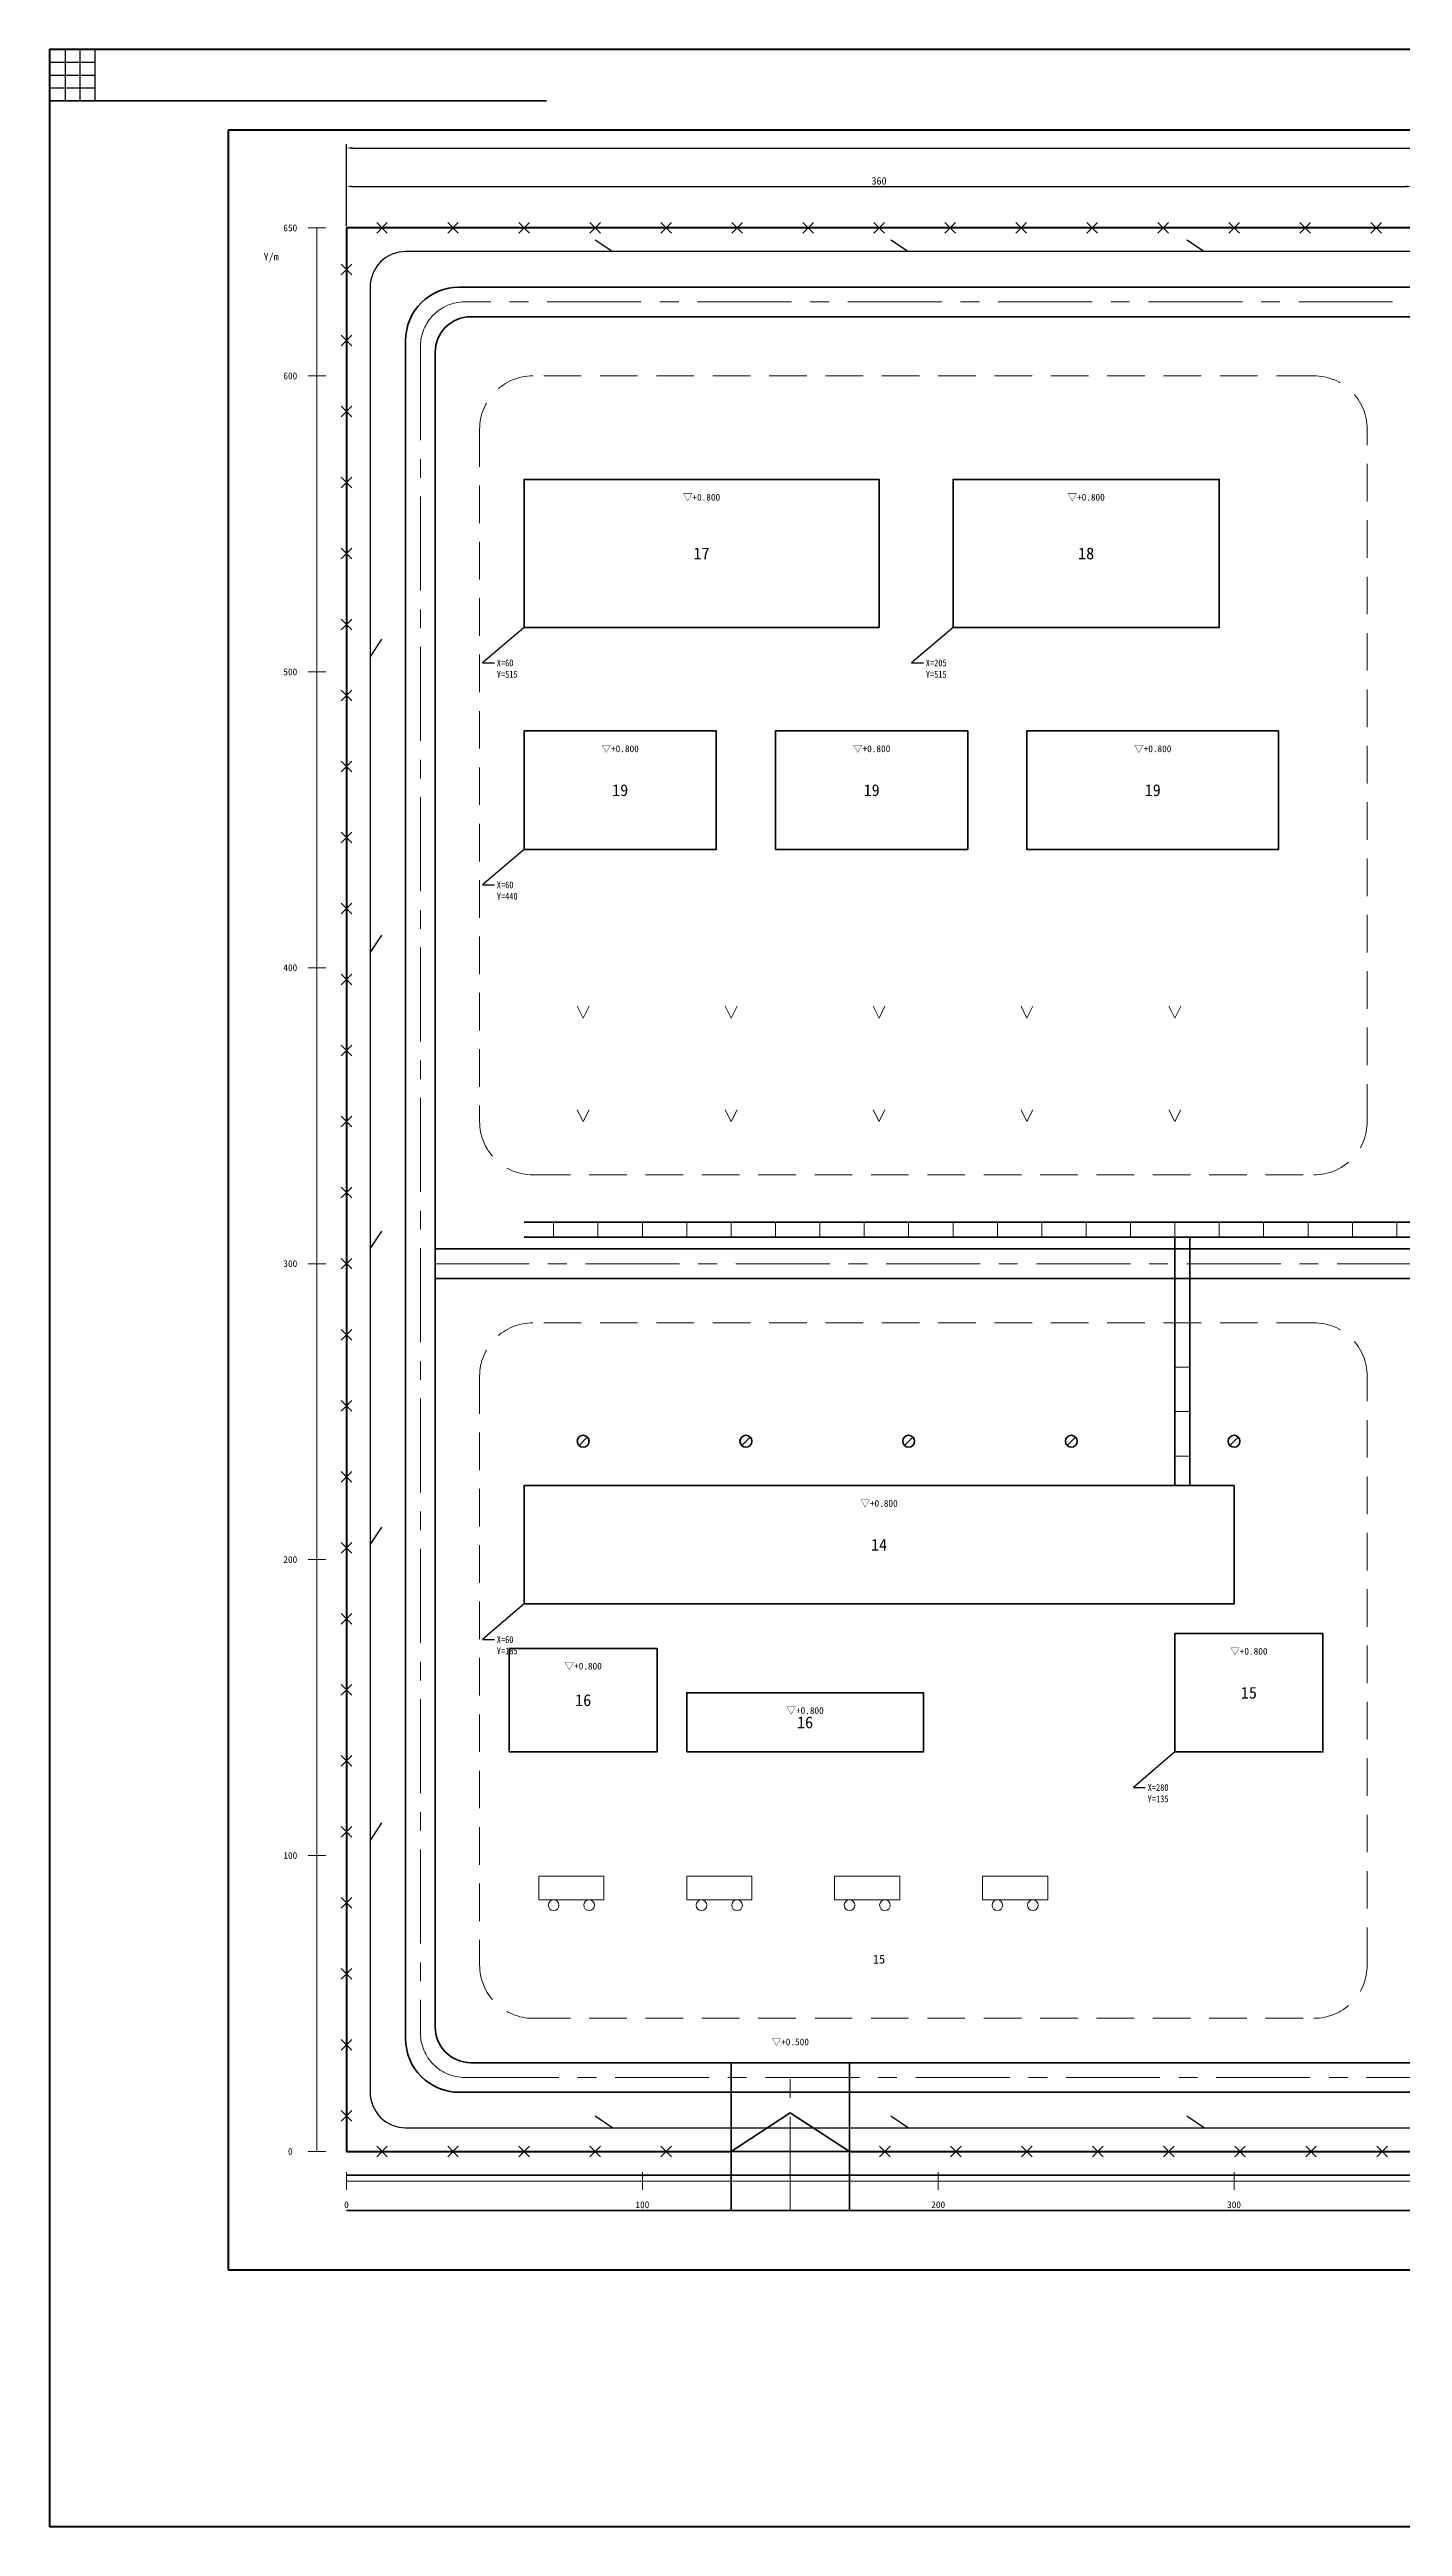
# Model space of a CAD drawing. Header units: millimetres. Extents: x -100 to 1121, y -82 to 755.
# Drawn here: x -100 to 357, y -82 to 755 of the extents above; entities that cross this region are included whole.
import ezdxf
from ezdxf import colors
from ezdxf.entities.mleader import LeaderData, LeaderLine
from ezdxf.enums import TextEntityAlignment as Align
from ezdxf.math import Vec2, Vec3

# ---------------------------------------------------------------- set-up
doc = ezdxf.new("R2010")
doc.units = ezdxf.units.MM
doc.linetypes.add('CENTER', pattern=[50.8, 31.75, -6.35, 6.35, -6.35])
doc.linetypes.add('DASHED', pattern=[19.05, 12.7, -6.35])
for name, color, linetype, lineweight in [('01-用地红线', 8, 'Continuous', 35), ('02-围墙', 1, 'Continuous', 50), ('03-道路', 8, 'Continuous', 35), ('06-建构筑物', 7, 'Continuous', 35), ('07-管带', 6, 'Continuous', 35), ('09-排水沟', 4, 'Continuous', 25), ('10-文字', 7, 'Continuous', 18), ('11-尺寸', 7, 'Continuous', 18), ('13-中心线', 8, 'CENTER', 18), ('13-图框', 7, 'Continuous', 50), ('14-分区界线', 8, 'DASHED', 18), ('15-消防设施', 1, 'Continuous', 35), ('16-绿化', 3, 'Continuous', 18), ('17-车辆', 7, 'Continuous', 18), ('20-坐标标注', 7, 'Continuous', 18)]:
    doc.layers.add(name, color=color, linetype=linetype, lineweight=lineweight)
doc.styles.add('QVTU-宋体', font='', dxfattribs={"width": 0.9})
doc.styles.get("Standard").update_dxf_attribs({"font": ''})
doc.styles.get('QVTU-宋体').set_extended_font_data('SimSun')
doc.styles.get('Standard').set_extended_font_data('SimSun')
doc.dimstyles.new('ISO-25', dxfattribs={"dimtxt": 2.5, "dimasz": 2.5, "dimexe": 1.25, "dimexo": 0.625, "dimtad": 1, "dimtxsty": 'Standard', "dimcen": 2.5, "dimadec": 0, "dimazin": 0, "dimtfac": 1, "dimtmove": 0, "dimatfit": 3, "dimfxl": 1, "dimarcsym": 0})

# ---------------------------------------------------------------- blocks, each defined once
blk = doc.blocks.new('_None')
blk = doc.blocks.new('*D23')
at = {"layer": '11-尺寸', "color": 0, "lineweight": -2, "transparency": 16777216}
for p, q in [((0, 695.62), (0, 710.25)), ((2, 709), (358, 709)), ((360, 695.62), (360, 710.25))]:
    blk.add_line(p, q, dxfattribs=at)
at = {"layer": '11-尺寸', "color": 0, "transparency": 16777216}
for points in [[(2, 709.33), (2, 708.67), (0, 709)], [(358, 709.33), (358, 708.67), (360, 709)]]:
    blk.add_solid(points, dxfattribs=at)
at = {"layer": 'Defpoints', "color": 0, "transparency": 16777216}
for p in [(360, 709), (0, 695), (360, 695)]:
    blk.add_point(p, dxfattribs=at)
at = {"layer": '11-尺寸', "color": 0, "transparency": 16777216, "insert": (180, 710.88), "char_height": 2.5, "attachment_point": 5}
blk.add_mtext('360', dxfattribs=at)
blk = doc.blocks.new('*D25')
at = {"layer": '11-尺寸', "color": 0, "lineweight": -2, "transparency": 16777216}
for p, q in [((0, 695.62), (0, 723.25)), ((2, 722), (798, 722)), ((800, 695.62), (800, 723.25))]:
    blk.add_line(p, q, dxfattribs=at)
at = {"layer": '11-尺寸', "color": 0, "transparency": 16777216}
for points in [[(2, 722.33), (2, 721.67), (0, 722)], [(798, 722.33), (798, 721.67), (800, 722)]]:
    blk.add_solid(points, dxfattribs=at)
at = {"layer": 'Defpoints', "color": 0, "transparency": 16777216}
for p in [(800, 722), (0, 695), (800, 695)]:
    blk.add_point(p, dxfattribs=at)
at = {"layer": '11-尺寸', "color": 0, "transparency": 16777216, "insert": (400, 723.88), "char_height": 2.5, "attachment_point": 5}
blk.add_mtext('800', dxfattribs=at)

msp = doc.modelspace()

# ---------------------------------------------------------------- linework, layer by layer
at = {"layer": '01-用地红线', "lineweight": 35}
msp.add_lwpolyline([(0, 45), (800, 45), (800, 695), (0, 695)], close=True, dxfattribs=at)
at = {"layer": '02-围墙', "lineweight": 50}
for p, q in [((800, 695), (0, 695)), ((0, 695), (0, 45)), ((0, 45), (130, 45)), ((170, 45), (800, 45))]:
    msp.add_line(p, q, dxfattribs=at)
at = {"layer": '02-围墙', "lineweight": 25}
for p, q in [((10.2, 693.2), (13.8, 696.8)), ((10.2, 696.8), (13.8, 693.2)), ((34.2, 693.2), (37.8, 696.8)), ((34.2, 696.8), (37.8, 693.2)), ((58.2, 693.2), (61.8, 696.8)), ((58.2, 696.8), (61.8, 693.2)), ((82.2, 693.2), (85.8, 696.8)), ((82.2, 696.8), (85.8, 693.2)), ((106.2, 693.2), (109.8, 696.8)), ((106.2, 696.8), (109.8, 693.2)), ((130.2, 693.2), (133.8, 696.8)), ((130.2, 696.8), (133.8, 693.2)), ((154.2, 693.2), (157.8, 696.8)), ((154.2, 696.8), (157.8, 693.2)), ((178.2, 693.2), (181.8, 696.8)), ((178.2, 696.8), (181.8, 693.2)), ((202.2, 693.2), (205.8, 696.8)), ((202.2, 696.8), (205.8, 693.2)), ((226.2, 693.2), (229.8, 696.8)), ((226.2, 696.8), (229.8, 693.2)), ((250.2, 693.2), (253.8, 696.8)), ((250.2, 696.8), (253.8, 693.2)), ((274.2, 693.2), (277.8, 696.8)), ((274.2, 696.8), (277.8, 693.2)), ((298.2, 693.2), (301.8, 696.8)), ((298.2, 696.8), (301.8, 693.2)), ((322.2, 693.2), (325.8, 696.8)), ((322.2, 696.8), (325.8, 693.2)), ((346.2, 693.2), (349.8, 696.8)), ((346.2, 696.8), (349.8, 693.2)), ((-1.8, 679.2), (1.8, 682.8)), ((-1.8, 682.8), (1.8, 679.2)), ((-1.8, 655.2), (1.8, 658.8)), ((-1.8, 658.8), (1.8, 655.2)), ((-1.8, 631.2), (1.8, 634.8)), ((-1.8, 634.8), (1.8, 631.2)), ((-1.8, 607.2), (1.8, 610.8)), ((-1.8, 610.8), (1.8, 607.2)), ((-1.8, 583.2), (1.8, 586.8)), ((-1.8, 586.8), (1.8, 583.2)), ((-1.8, 559.2), (1.8, 562.8)), ((-1.8, 562.8), (1.8, 559.2)), ((-1.8, 535.2), (1.8, 538.8)), ((-1.8, 538.8), (1.8, 535.2)), ((-1.8, 511.2), (1.8, 514.8)), ((-1.8, 514.8), (1.8, 511.2)), ((-1.8, 487.2), (1.8, 490.8)), ((-1.8, 490.8), (1.8, 487.2)), ((-1.8, 463.2), (1.8, 466.8)), ((-1.8, 466.8), (1.8, 463.2)), ((-1.8, 439.2), (1.8, 442.8)), ((-1.8, 442.8), (1.8, 439.2)), ((-1.8, 415.2), (1.8, 418.8)), ((-1.8, 418.8), (1.8, 415.2)), ((-1.8, 391.2), (1.8, 394.8)), ((-1.8, 394.8), (1.8, 391.2)), ((-1.8, 367.2), (1.8, 370.8)), ((-1.8, 370.8), (1.8, 367.2)), ((-1.8, 343.2), (1.8, 346.8)), ((-1.8, 346.8), (1.8, 343.2)), ((-1.8, 319.2), (1.8, 322.8)), ((-1.8, 322.8), (1.8, 319.2)), ((-1.8, 295.2), (1.8, 298.8)), ((-1.8, 298.8), (1.8, 295.2)), ((-1.8, 271.2), (1.8, 274.8)), ((-1.8, 274.8), (1.8, 271.2)), ((-1.8, 247.2), (1.8, 250.8)), ((-1.8, 250.8), (1.8, 247.2)), ((-1.8, 223.2), (1.8, 226.8)), ((-1.8, 226.8), (1.8, 223.2)), ((-1.8, 199.2), (1.8, 202.8)), ((-1.8, 202.8), (1.8, 199.2)), ((-1.8, 175.2), (1.8, 178.8)), ((-1.8, 178.8), (1.8, 175.2)), ((-1.8, 151.2), (1.8, 154.8)), ((-1.8, 154.8), (1.8, 151.2)), ((-1.8, 127.2), (1.8, 130.8)), ((-1.8, 130.8), (1.8, 127.2)), ((-1.8, 103.2), (1.8, 106.8)), ((-1.8, 106.8), (1.8, 103.2)), ((-1.8, 79.2), (1.8, 82.8)), ((-1.8, 82.8), (1.8, 79.2)), ((-1.8, 55.2), (1.8, 58.8)), ((-1.8, 58.8), (1.8, 55.2)), ((10.2, 43.2), (13.8, 46.8)), ((10.2, 46.8), (13.8, 43.2)), ((34.2, 43.2), (37.8, 46.8)), ((34.2, 46.8), (37.8, 43.2)), ((58.2, 43.2), (61.8, 46.8)), ((58.2, 46.8), (61.8, 43.2)), ((82.2, 43.2), (85.8, 46.8)), ((82.2, 46.8), (85.8, 43.2)), ((106.2, 43.2), (109.8, 46.8)), ((106.2, 46.8), (109.8, 43.2)), ((180.2, 43.2), (183.8, 46.8)), ((180.2, 46.8), (183.8, 43.2)), ((204.2, 43.2), (207.8, 46.8)), ((204.2, 46.8), (207.8, 43.2)), ((228.2, 43.2), (231.8, 46.8)), ((228.2, 46.8), (231.8, 43.2)), ((252.2, 43.2), (255.8, 46.8)), ((252.2, 46.8), (255.8, 43.2)), ((276.2, 43.2), (279.8, 46.8)), ((276.2, 46.8), (279.8, 43.2)), ((300.2, 43.2), (303.8, 46.8)), ((300.2, 46.8), (303.8, 43.2)), ((324.2, 43.2), (327.8, 46.8)), ((324.2, 46.8), (327.8, 43.2)), ((348.2, 43.2), (351.8, 46.8)), ((348.2, 46.8), (351.8, 43.2))]:
    msp.add_line(p, q, dxfattribs=at)
at = {"layer": '02-围墙', "lineweight": 35}
for p in [(130, 45), (170, 45)]:
    msp.add_line(p, (150, 58), dxfattribs=at)
at = {"layer": '03-道路', "lineweight": 35}
for p, q in [((30, 350), (770, 350)), ((30, 340), (770, 340)), ((130, 25), (130, 75)), ((170, 25), (170, 75)), ((0, 37), (800, 37)), ((0, 25), (800, 25))]:
    msp.add_line(p, q, dxfattribs=at)
for points in [[(38, 65), (762, 65, 0.4142136), (780, 83), (780, 657, 0.4142136), (762, 675), (38, 675, 0.4142136), (20, 657), (20, 83, 0.4142136)], [(42, 75), (758, 75, 0.4142136), (770, 87), (770, 653, 0.4142136), (758, 665), (42, 665, 0.4142136), (30, 653), (30, 87, 0.4142136)]]:
    msp.add_lwpolyline(points, format="xyb", close=True, dxfattribs=at)
at = {"layer": '06-建构筑物', "lineweight": 35}
for points in [[(60, 560), (180, 560), (180, 610), (60, 610)], [(205, 560), (295, 560), (295, 610), (205, 610)], [(60, 485), (125, 485), (125, 525), (60, 525)], [(145, 485), (210, 485), (210, 525), (145, 525)], [(230, 485), (315, 485), (315, 525), (230, 525)], [(60, 230), (300, 230), (300, 270), (60, 270)], [(280, 180), (330, 180), (330, 220), (280, 220)], [(55, 180), (105, 180), (105, 215), (55, 215)], [(115, 180), (195, 180), (195, 200), (115, 200)]]:
    msp.add_lwpolyline(points, close=True, dxfattribs=at)
at = {"layer": '07-管带', "lineweight": 35}
for p, q in [((60, 359), (740, 359)), ((60, 354), (740, 354)), ((280, 270), (280, 354)), ((285, 270), (285, 354))]:
    msp.add_line(p, q, dxfattribs=at)
at = {"layer": '07-管带', "lineweight": 18}
for p, q in [((70, 354), (70, 359)), ((85, 354), (85, 359)), ((100, 354), (100, 359)), ((115, 354), (115, 359)), ((130, 354), (130, 359)), ((145, 354), (145, 359)), ((160, 354), (160, 359)), ((175, 354), (175, 359)), ((190, 354), (190, 359)), ((205, 354), (205, 359)), ((220, 354), (220, 359)), ((235, 354), (235, 359)), ((250, 354), (250, 359)), ((265, 354), (265, 359)), ((280, 354), (280, 359)), ((295, 354), (295, 359)), ((310, 354), (310, 359)), ((325, 354), (325, 359)), ((340, 354), (340, 359)), ((355, 354), (355, 359)), ((280, 340), (285, 340)), ((280, 325), (285, 325)), ((280, 310), (285, 310)), ((280, 295), (285, 295)), ((280, 280), (285, 280))]:
    msp.add_line(p, q, dxfattribs=at)
at = {"layer": '09-排水沟', "lineweight": 25}
for p, q in [((84, 691), (90, 687)), ((184, 691), (190, 687)), ((284, 691), (290, 687)), ((8, 550), (12, 556)), ((8, 450), (12, 456)), ((8, 350), (12, 356)), ((8, 250), (12, 256)), ((8, 150), (12, 156)), ((84, 57), (90, 53)), ((184, 57), (190, 53)), ((284, 57), (290, 53))]:
    msp.add_line(p, q, dxfattribs=at)
msp.add_lwpolyline([(20, 53), (780, 53, 0.4142136), (792, 65), (792, 675, 0.4142136), (780, 687), (20, 687, 0.4142136), (8, 675), (8, 65, 0.4142136)], format="xyb", close=True, dxfattribs=at)
at = {"layer": '10-文字'}
msp.add_line((1108.628, 755.276), (-100.372, 755.276), dxfattribs=at)
at = {"layer": '13-中心线', "lineweight": 18}
for p, q in [((30, 345), (770, 345)), ((150, 25), (150, 75))]:
    msp.add_line(p, q, dxfattribs=at)
msp.add_lwpolyline([(40, 70), (760, 70, 0.4142136), (775, 85), (775, 655, 0.4142136), (760, 670), (40, 670, 0.4142136), (25, 655), (25, 85, 0.4142136)], format="xyb", close=True, dxfattribs=at)
at = {"layer": '13-图框', "lineweight": 70}
for p, q in [((1121.379, 755.276), (-100.372, 755.276)), ((-100.372, 755.276), (-100.372, -81.724)), ((-100.372, -81.724), (1121.379, -81.724))]:
    msp.add_line(p, q, dxfattribs=at)
at = {"layer": '13-图框', "linetype": 'Continuous', "lineweight": 25}
for p, q in [((-95, 738), (-95, 755.28)), ((-90, 738), (-90, 755.28)), ((-85, 738), (-85, 755.28)), ((-85, 738), (-85, 755.28)), ((-100.37, 750.96), (-85, 750.96)), ((-100.37, 746.64), (-85, 746.64)), ((-100.37, 742.32), (-85, 742.32))]:
    msp.add_line(p, q, dxfattribs=at)
at = {"layer": '13-图框', "lineweight": 35}
msp.add_line((-100.372, 738), (67.629, 738), dxfattribs=at)
at = {"layer": '13-图框', "lineweight": 50}
for p, q in [((850, 728), (-40, 728)), ((-40, 728), (-40, 5)), ((-40, 5), (850, 5))]:
    msp.add_line(p, q, dxfattribs=at)
at = {"layer": '14-分区界线', "lineweight": 18}
for points in [[(63, 375), (327, 375, 0.4142136), (345, 393), (345, 627, 0.4142136), (327, 645), (63, 645, 0.4142136), (45, 627), (45, 393, 0.4142136)], [(63, 90), (327, 90, 0.4142136), (345, 108), (345, 307, 0.4142136), (327, 325), (63, 325, 0.4142136), (45, 307), (45, 108, 0.4142136)]]:
    msp.add_lwpolyline(points, format="xyb", close=True, dxfattribs=at)
at = {"layer": '15-消防设施', "lineweight": 35}
for p, q in [((78.6, 283.6), (81.4, 286.4)), ((133.6, 283.6), (136.4, 286.4)), ((188.6, 283.6), (191.4, 286.4)), ((243.6, 283.6), (246.4, 286.4)), ((298.6, 283.6), (301.4, 286.4))]:
    msp.add_line(p, q, dxfattribs=at)
for centre in [(80, 285), (135, 285), (190, 285), (245, 285), (300, 285)]:
    msp.add_circle(centre, 2, dxfattribs=at)
at = {"layer": '16-绿化', "lineweight": 18}
for p, q in [((78, 432), (80, 428)), ((80, 428), (82, 432)), ((128, 432), (130, 428)), ((130, 428), (132, 432)), ((178, 432), (180, 428)), ((180, 428), (182, 432)), ((228, 432), (230, 428)), ((230, 428), (232, 432)), ((278, 432), (280, 428)), ((280, 428), (282, 432)), ((78, 397), (80, 393)), ((80, 393), (82, 397)), ((128, 397), (130, 393)), ((130, 393), (132, 397)), ((178, 397), (180, 393)), ((180, 393), (182, 397)), ((228, 397), (230, 393)), ((230, 393), (232, 397)), ((278, 397), (280, 393)), ((280, 393), (282, 397))]:
    msp.add_line(p, q, dxfattribs=at)
at = {"layer": '17-车辆', "lineweight": 18}
for points in [[(65, 130), (87, 130), (87, 138), (65, 138)], [(115, 130), (137, 130), (137, 138), (115, 138)], [(165, 130), (187, 130), (187, 138), (165, 138)], [(215, 130), (237, 130), (237, 138), (215, 138)]]:
    msp.add_lwpolyline(points, close=True, dxfattribs=at)
for centre in [(70, 128.2), (82, 128.2), (120, 128.2), (132, 128.2), (170, 128.2), (182, 128.2), (220, 128.2), (232, 128.2)]:
    msp.add_circle(centre, 1.8, dxfattribs=at)
at = {"layer": '20-坐标标注', "lineweight": 18}
for p, q in [((-13, 695), (-7, 695)), ((-10, 45), (-10, 695)), ((-13, 645), (-7, 645)), ((-13, 545), (-7, 545)), ((-13, 445), (-7, 445)), ((-13, 345), (-7, 345)), ((-13, 245), (-7, 245)), ((-13, 145), (-7, 145)), ((-13, 45), (-7, 45)), ((0, 32), (0, 38)), ((0, 35), (800, 35)), ((100, 32), (100, 38)), ((200, 32), (200, 38)), ((300, 32), (300, 38))]:
    msp.add_line(p, q, dxfattribs=at)

# ---------------------------------------------------------------- texts
at = {"layer": '10-文字', "style": 'QVTU-宋体'}
for s, height, p in [('▽+0.800', 2.3, (120, 604)), ('▽+0.800', 2.3, (250, 604)), ('17', 4, (120, 585)), ('18', 4, (250, 585)), ('▽+0.800', 2.3, (92.5, 519)), ('▽+0.800', 2.3, (177.5, 519)), ('▽+0.800', 2.3, (272.5, 519)), ('19', 4, (92.5, 505)), ('19', 4, (177.5, 505)), ('19', 4, (272.5, 505)), ('▽+0.800', 2.3, (180, 264)), ('14', 4, (180, 250)), ('▽+0.800', 2.3, (80, 209)), ('▽+0.800', 2.3, (305, 214)), ('15', 4, (305, 200)), ('16', 4, (80, 197.5)), ('▽+0.800', 2.3, (155, 194)), ('16', 4, (155, 190)), ('15', 3, (180, 110)), ('▽+0.500', 2.3, (150, 82))]:
    msp.add_text(s, height=height, dxfattribs=at).set_placement(p, align=Align.MIDDLE_CENTER)
at = {"layer": '20-坐标标注', "style": 'QVTU-宋体'}
for s, p in [('650', (-19, 695)), ('600', (-19, 645)), ('500', (-19, 545)), ('400', (-19, 445)), ('300', (-19, 345)), ('200', (-19, 245)), ('100', (-19, 145)), ('0', (-19, 45)), ('0', (0, 27)), ('100', (100, 27)), ('200', (200, 27)), ('300', (300, 27))]:
    msp.add_text(s, height=2.3, dxfattribs=at).set_placement(p, align=Align.MIDDLE_CENTER)
msp.add_text('Y/m', height=2.5, dxfattribs=at).set_placement((-28, 684))

# ---------------------------------------------------------------- dimensions: what is measured, and where the dimension line sits
at = {"layer": '11-尺寸'}
for p2, distance, picture, middle in [((800, 695), 27, '*D25', (400, 723.875)), ((360, 695), 14, '*D23', (180, 710.875))]:
    dim = msp.add_aligned_dim(p1=(0, 695), p2=p2, distance=distance, dimstyle='ISO-25', override={"dimtxt": 2.5, "dimasz": 2}, dxfattribs=at)
    dim.commit()
    dim.dimension.update_dxf_attribs({"geometry": picture, "text_midpoint": middle})

# ---------------------------------------------------------------- leaders
at = {"layer": '20-坐标标注'}
ml = msp.add_multileader_mtext('Standard', dxfattribs=at)
ml.set_content('X=60\\PY=515', color=256, style='QVTU-宋体')
ml.set_leader_properties()
ml.set_arrow_properties(name='NONE')
ml.build(insert=Vec2(0, 0))
ml.multileader.update_dxf_attribs({"dogleg_length": 4, "arrow_head_size": 0})
ctx = ml.context
ctx.base_point, ctx.char_height, ctx.arrow_head_size, ctx.landing_gap_size = Vec3(50, 548), 2.3, 0, 0.8
notes = []
notes.append((ctx, [(0, (1, 1, 0), (46, 548), (1, 0), 4, [(0, [(60, 560)], 0, [])])]))
ctx.mtext.insert, ctx.mtext.flow_direction = Vec3(50.8, 549.15), 5
ml = msp.add_multileader_mtext('Standard', dxfattribs=at)
ml.set_content('X=205\\PY=515', color=256, style='QVTU-宋体')
ml.set_leader_properties()
ml.set_arrow_properties(name='NONE')
ml.build(insert=Vec2(0, 0))
ml.multileader.update_dxf_attribs({"dogleg_length": 4, "arrow_head_size": 0})
ctx = ml.context
ctx.base_point, ctx.char_height, ctx.arrow_head_size, ctx.landing_gap_size = Vec3(195, 548), 2.3, 0, 0.8
notes.append((ctx, [(0, (1, 1, 0), (191, 548), (1, 0), 4, [(0, [(205, 560)], 0, [])])]))
ctx.mtext.insert, ctx.mtext.flow_direction = Vec3(195.8, 549.15), 5
ml = msp.add_multileader_mtext('Standard', dxfattribs=at)
ml.set_content('X=60\\PY=440', color=256, style='QVTU-宋体')
ml.set_leader_properties()
ml.set_arrow_properties(name='NONE')
ml.build(insert=Vec2(0, 0))
ml.multileader.update_dxf_attribs({"dogleg_length": 4, "arrow_head_size": 0})
ctx = ml.context
ctx.base_point, ctx.char_height, ctx.arrow_head_size, ctx.landing_gap_size = Vec3(50, 473), 2.3, 0, 0.8
notes.append((ctx, [(0, (1, 1, 0), (46, 473), (1, 0), 4, [(0, [(60, 485)], 0, [])])]))
ctx.mtext.insert, ctx.mtext.flow_direction = Vec3(50.8, 474.15), 5
ml = msp.add_multileader_mtext('Standard', dxfattribs=at)
ml.set_content('X=60\\PY=185', color=256, style='QVTU-宋体')
ml.set_leader_properties()
ml.set_arrow_properties(name='NONE')
ml.build(insert=Vec2(0, 0))
ml.multileader.update_dxf_attribs({"dogleg_length": 4, "arrow_head_size": 0})
ctx = ml.context
ctx.base_point, ctx.char_height, ctx.arrow_head_size, ctx.landing_gap_size = Vec3(50, 218), 2.3, 0, 0.8
notes.append((ctx, [(0, (1, 1, 0), (46, 218), (1, 0), 4, [(0, [(60, 230)], 0, [])])]))
ctx.mtext.insert, ctx.mtext.flow_direction = Vec3(50.8, 219.15), 5
ml = msp.add_multileader_mtext('Standard', dxfattribs=at)
ml.set_content('X=280\\PY=135', color=256, style='QVTU-宋体')
ml.set_leader_properties()
ml.set_arrow_properties(name='NONE')
ml.build(insert=Vec2(0, 0))
ml.multileader.update_dxf_attribs({"dogleg_length": 4, "arrow_head_size": 0})
ctx = ml.context
ctx.base_point, ctx.char_height, ctx.arrow_head_size, ctx.landing_gap_size = Vec3(270, 168), 2.3, 0, 0.8
notes.append((ctx, [(0, (1, 1, 0), (266, 168), (1, 0), 4, [(0, [(280, 180)], 0, [])])]))
ctx.mtext.insert, ctx.mtext.flow_direction = Vec3(270.8, 169.15), 5
for ctx, leaders in notes:
    for number, flags, end, landing, length, lines in leaders:
        leader = LeaderData()
        leader.index, (leader.has_last_leader_line, leader.has_dogleg_vector, leader.attachment_direction) = number, flags
        leader.last_leader_point, leader.dogleg_vector, leader.dogleg_length = Vec3(end), Vec3(landing), length
        for number, points, colour, breaks in lines:
            line = LeaderLine()
            line.index, line.vertices, line.color, line.breaks = number, Vec3.list(points), colors.encode_raw_color(colour), breaks
            leader.lines.append(line)
        ctx.leaders.append(leader)

doc.saveas('drawing.dxf')
